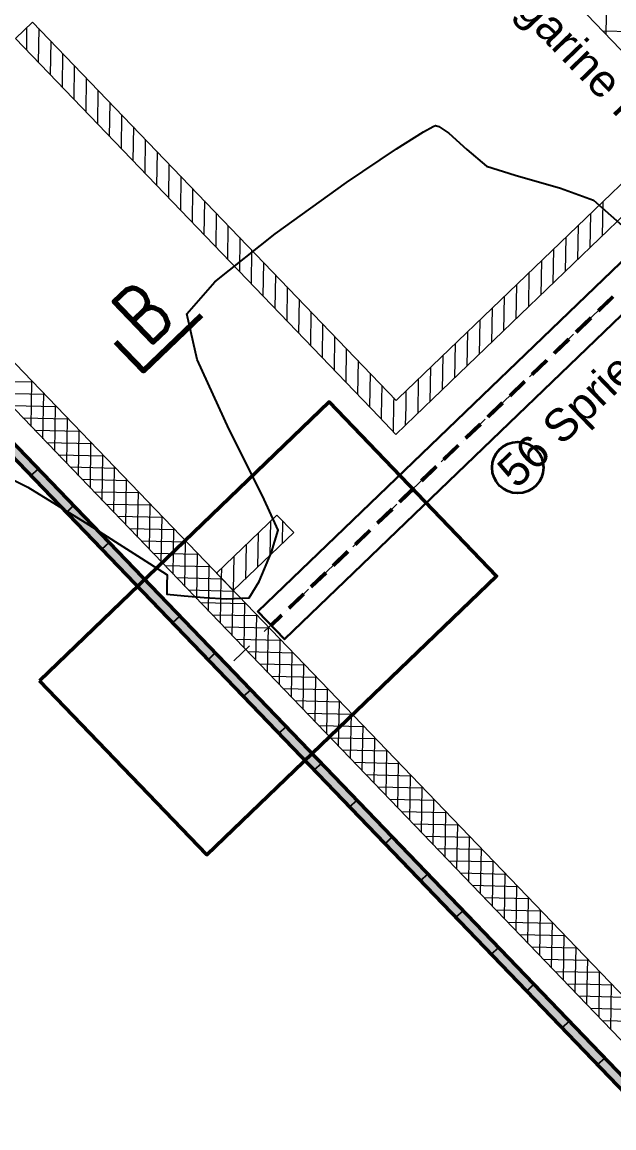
# Model space of a CAD drawing. Header units: metres. Extents: x 2687650.8 to 2687727.1, y 1234407.3 to 1234484.3.
# Drawn here: x 2687681.19 to 2687684.86, y 1234447.63 to 1234454.5 of the extents above; entities that cross this region are included whole.
import ezdxf

# ---------------------------------------------------------------- set-up
doc = ezdxf.new("R2010")
doc.units = ezdxf.units.M
for name, color, linetype, true_color in [('PDF_211_Wände_Beton.211', 7, 'Continuous', 0x7f7f7f), ('PDF_211_Wände_Beton.211 Bauteilschraffuren', 7, 'Continuous', 0x7f7f7f), ('PDF_211_Wände_Mauerwerk.211#1', 7, 'Continuous', 0x7f7f7f), ('PDF_211_Wände_Mauerwerk.211#1 Bauteilschraffuren', 7, 'Continuous', 0x7f7f7f), ('PDF_3D_Kurven-Nebenhoehen', 7, 'Continuous', 0xdda500), ('PDF_Böschung Aushub', 7, 'Continuous', 0x7f7f7f), ('PDF_Rühlwand Träger u Vermassung', 7, 'Continuous', 0x0ac1ff)]:
    doc.layers.add(name, color=color, linetype=linetype, true_color=true_color)
for name, color, linetype in [('PDF_E_BETON', 7, 'Continuous'), ('PDF_E_Text', 7, 'Continuous'), ('PDF_S_1_ACHSEN', 7, 'Continuous'), ('PDF_Text', 7, 'Continuous')]:
    doc.layers.add(name, color=color, linetype=linetype)
doc.styles.add('PDF Arial', font='arial.ttf')

# ---------------------------------------------------------------- blocks, each defined once
blk = doc.blocks.new('A$C1c84ec86')
at = {"layer": 'PDF_Böschung Aushub', "true_color": 0xdd6d8a, "transparency": 33554559}
blk.add_hatch(color=243, dxfattribs=at).paths.add_polyline_path([(1559.38, 2085.38), (1565.51, 2079.24), (3096.53, 2079.45), (3096.53, 2085.38)])
at = {"layer": 'PDF_211_Wände_Beton.211', "lineweight": 18}
blk.add_lwpolyline([(3057.58, 2120.3), (2703.03, 2120.3), (2036.9, 2120.3), (1550.49, 2120.3), (1524.45, 2120.3), (1524.45, 1612.29), (1524.45, 1598.32), (1524.45, 1590.28), (1550.49, 1590.28), (1550.49, 2100.41), (2036.9, 2100.41), (2703.03, 2100.41), (3057.58, 2100.41), (3057.58, 1981.87), (3057.58, 553.73), (642.42, 553.73), (642.42, 1483.39), (642.42, 1591.13), (708.88, 2526.92), (2625.35, 2526.92)], dxfattribs=at)
at = {"layer": 'PDF_211_Wände_Beton.211 Bauteilschraffuren', "lineweight": 18}
for points in [[(2284.35, 2526.92), (2259.37, 2551.9)], [(2281.38, 2526.92), (2306.36, 2551.9)], [(2173.22, 2100.41), (2193.12, 2120.3)], [(2183.8, 2100.41), (2203.7, 2120.3)], [(2212.38, 2100.41), (2192.48, 2120.3)], [(2194.39, 2100.41), (2214.28, 2120.3)], [(2222.96, 2100.41), (2203.07, 2120.3)], [(2204.97, 2100.41), (2224.87, 2120.3)], [(2233.55, 2100.41), (2213.65, 2120.3)], [(2215.55, 2100.41), (2235.66, 2120.3)], [(2244.34, 2100.41), (2224.23, 2120.3)], [(2226.14, 2100.41), (2246.25, 2120.3)], [(2254.92, 2100.41), (2234.82, 2120.3)], [(2236.72, 2100.41), (2256.83, 2120.3)], [(2265.51, 2100.41), (2245.4, 2120.3)], [(2247.3, 2100.41), (2267.41, 2120.3)], [(2276.09, 2100.41), (2255.98, 2120.3)], [(2257.89, 2100.41), (2278, 2120.3)], [(2286.68, 2100.41), (2266.57, 2120.3)], [(2268.68, 2100.41), (2288.58, 2120.3)], [(2297.26, 2100.41), (2277.36, 2120.3)], [(2279.27, 2100.41), (2299.16, 2120.3)], [(2307.84, 2100.41), (2287.95, 2120.3)], [(2289.85, 2100.41), (2309.75, 2120.3)], [(2318.43, 2100.41), (2298.53, 2120.3)], [(2300.43, 2100.41), (2320.33, 2120.3)], [(2329.01, 2100.41), (2309.11, 2120.3)], [(2311.02, 2100.41), (2331.13, 2120.3)], [(2339.8, 2100.41), (2319.7, 2120.3)], [(2321.6, 2100.41), (2341.71, 2120.3)], [(2350.39, 2100.41), (2330.28, 2120.3)], [(2332.18, 2100.41), (2352.29, 2120.3)], [(2360.97, 2100.41), (2340.86, 2120.3)], [(2342.77, 2100.41), (2362.88, 2120.3)], [(2371.56, 2100.41), (2351.45, 2120.3)], [(2353.35, 2100.41), (2373.46, 2120.3)], [(2382.14, 2100.41), (2362.03, 2120.3)], [(2364.15, 2100.41), (2384.04, 2120.3)], [(2392.72, 2100.41), (2372.83, 2120.3)], [(2374.73, 2100.41), (2394.63, 2120.3)], [(2403.31, 2100.41), (2383.41, 2120.3)], [(2385.31, 2100.41), (2405.21, 2120.3)], [(2413.89, 2100.41), (2393.99, 2120.3)], [(2395.9, 2100.41), (2415.79, 2120.3)], [(2424.47, 2100.41), (2404.58, 2120.3)], [(2406.48, 2100.41), (2426.59, 2120.3)], [(2435.27, 2100.41), (2415.16, 2120.3)], [(2417.06, 2100.41), (2437.17, 2120.3)], [(2445.85, 2100.41), (2425.74, 2120.3)], [(2427.65, 2100.41), (2447.76, 2120.3)], [(2456.43, 2100.41), (2436.33, 2120.3)], [(2438.23, 2100.41), (2458.34, 2120.3)], [(2467.02, 2100.41), (2446.91, 2120.3)], [(2448.81, 2100.41), (2468.92, 2120.3)], [(2477.6, 2100.41), (2457.49, 2120.3)], [(2459.61, 2100.41), (2479.51, 2120.3)], [(2488.19, 2100.41), (2468.29, 2120.3)], [(2470.19, 2100.41), (2490.09, 2120.3)], [(2498.77, 2100.41), (2478.87, 2120.3)], [(2480.78, 2100.41), (2500.67, 2120.3)], [(2509.35, 2100.41), (2489.46, 2120.3)], [(2491.36, 2100.41), (2511.26, 2120.3)], [(2519.94, 2100.41), (2500.04, 2120.3)], [(2501.94, 2100.41), (2522.05, 2120.3)], [(2530.73, 2100.41), (2510.62, 2120.3)], [(2512.53, 2100.41), (2532.64, 2120.3)], [(2541.31, 2100.41), (2521.21, 2120.3)], [(2523.11, 2100.41), (2543.22, 2120.3)], [(2551.9, 2100.41), (2531.79, 2120.3)], [(2533.69, 2100.41), (2553.8, 2120.3)], [(2562.48, 2100.41), (2542.37, 2120.3)], [(2544.28, 2100.41), (2564.39, 2120.3)], [(2573.07, 2100.41), (2552.96, 2120.3)], [(2555.07, 2100.41), (2574.97, 2120.3)], [(2583.65, 2100.41), (2563.75, 2120.3)], [(2565.66, 2100.41), (2585.55, 2120.3)], [(2594.23, 2100.41), (2574.34, 2120.3)], [(2576.24, 2100.41), (2596.14, 2120.3)], [(2604.82, 2100.41), (2584.92, 2120.3)], [(2586.82, 2100.41), (2606.72, 2120.3)], [(2615.4, 2100.41), (2595.5, 2120.3)], [(2597.41, 2100.41), (2617.52, 2120.3)], [(2626.19, 2100.41), (2606.09, 2120.3)], [(2607.99, 2100.41), (2628.1, 2120.3)], [(2636.78, 2100.41), (2616.67, 2120.3)], [(2618.57, 2100.41), (2638.68, 2120.3)], [(2647.36, 2100.41), (2627.25, 2120.3)], [(2629.16, 2100.41), (2649.27, 2120.3)], [(2657.95, 2100.41), (2637.84, 2120.3)], [(2639.74, 2100.41), (2659.85, 2120.3)], [(2668.53, 2100.41), (2648.42, 2120.3)], [(2650.54, 2100.41), (2670.43, 2120.3)], [(2679.11, 2100.41), (2659.22, 2120.3)], [(2661.12, 2100.41), (2681.02, 2120.3)], [(2689.7, 2100.41), (2669.8, 2120.3)], [(2671.7, 2100.41), (2691.6, 2120.3)], [(2700.28, 2100.41), (2680.38, 2120.3)], [(2682.29, 2100.41), (2702.18, 2120.3)], [(2710.86, 2100.41), (2703.03, 2108.24), (2690.97, 2120.3)], [(2692.87, 2100.41), (2703.03, 2110.57), (2712.98, 2120.3)], [(2721.66, 2100.41), (2703.03, 2118.82), (2701.55, 2120.3)], [(2703.45, 2100.41), (2723.56, 2120.3)], [(2732.24, 2100.41), (2712.13, 2120.3)], [(2714.04, 2100.41), (2734.15, 2120.3)], [(2724.62, 2100.41), (2744.73, 2120.3)]]:
    blk.add_lwpolyline(points, dxfattribs=at)
at = {"layer": 'PDF_211_Wände_Mauerwerk.211#1', "lineweight": 18}
for points in [[(2358.01, 2526.92), (2373.04, 2526.92), (2373.04, 2276.94), (2373.04, 2260.43), (2358.01, 2260.43), (2031.82, 2260.43), (2031.82, 2275.25), (2358.01, 2275.25), (2358.01, 2276.94)], [(2373.04, 2172.37), (2373.04, 2120.3), (2358.01, 2120.3), (2358.01, 2172.37)]]:
    blk.add_lwpolyline(points, close=True, dxfattribs=at)
at = {"layer": 'PDF_211_Wände_Mauerwerk.211#1 Bauteilschraffuren', "lineweight": 18}
for points in [[(2358.01, 2453.26), (2373.04, 2438.23)], [(2358.01, 2442.68), (2373.04, 2427.65)], [(2358.01, 2432.09), (2373.04, 2417.06)], [(2358.01, 2421.51), (2373.04, 2406.48)], [(2358.01, 2410.93), (2373.04, 2395.9)], [(2358.01, 2400.34), (2373.04, 2385.31)], [(2358.01, 2389.55), (2373.04, 2374.73)], [(2358.01, 2378.96), (2373.04, 2363.94)], [(2358.01, 2368.38), (2373.04, 2353.35)], [(2358.01, 2357.8), (2373.04, 2342.77)], [(2358.01, 2347.21), (2373.04, 2332.18)], [(2358.01, 2336.63), (2373.04, 2321.6)], [(2358.01, 2326.05), (2373.04, 2311.02)], [(2358.01, 2315.46), (2373.04, 2300.43)], [(2358.01, 2304.88), (2373.04, 2289.85)], [(2358.01, 2294.08), (2373.04, 2279.27)], [(2358.01, 2283.5), (2364.78, 2276.94), (2373.04, 2268.47)], [(2037.33, 2275.25), (2052.36, 2260.43)], [(2048.12, 2275.25), (2062.94, 2260.43)], [(2058.71, 2275.25), (2073.73, 2260.43)], [(2069.29, 2275.25), (2084.32, 2260.43)], [(2079.87, 2275.25), (2094.9, 2260.43)], [(2090.46, 2275.25), (2105.49, 2260.43)], [(2101.04, 2275.25), (2116.07, 2260.43)], [(2111.62, 2275.25), (2126.65, 2260.43)], [(2122.21, 2275.25), (2137.24, 2260.43)], [(2132.79, 2275.25), (2147.82, 2260.43)], [(2143.59, 2275.25), (2158.4, 2260.43)], [(2154.17, 2275.25), (2169.2, 2260.43)], [(2164.75, 2275.25), (2179.78, 2260.43)], [(2175.34, 2275.25), (2190.37, 2260.43)], [(2185.92, 2275.25), (2200.95, 2260.43)], [(2196.5, 2275.25), (2211.53, 2260.43)], [(2207.09, 2275.25), (2222.12, 2260.43)], [(2217.67, 2275.25), (2232.7, 2260.43)], [(2228.25, 2275.25), (2243.28, 2260.43)], [(2239.05, 2275.25), (2253.87, 2260.43)], [(2249.63, 2275.25), (2264.45, 2260.43)], [(2260.22, 2275.25), (2275.25, 2260.43)], [(2270.8, 2275.25), (2285.83, 2260.43)], [(2281.38, 2275.25), (2296.41, 2260.43)], [(2291.97, 2275.25), (2307, 2260.43)], [(2302.55, 2275.25), (2317.58, 2260.43)], [(2313.13, 2275.25), (2328.16, 2260.43)], [(2323.72, 2275.25), (2338.75, 2260.43)], [(2334.51, 2275.25), (2349.33, 2260.43)], [(2345.1, 2275.25), (2358.01, 2262.33), (2359.91, 2260.43)], [(2355.68, 2275.25), (2358.01, 2272.92), (2370.71, 2260.43)], [(2031.82, 2270.17), (2041.77, 2260.43)], [(2363.09, 2172.37), (2373.04, 2162.42)], [(2358.01, 2166.87), (2373.04, 2151.84)], [(2358.01, 2156.29), (2373.04, 2141.26)], [(2358.01, 2145.7), (2373.04, 2130.67)], [(2358.01, 2135.12), (2372.83, 2120.3)], [(2358.01, 2124.54), (2362.03, 2120.3)]]:
    blk.add_lwpolyline(points, dxfattribs=at)
at = {"layer": 'PDF_3D_Kurven-Nebenhoehen', "lineweight": 25}
blk.add_lwpolyline([(2219.36, 2066.11), (2238.2, 2072.68), (2278.63, 2083.26), (2318.85, 2093), (2337.48, 2097.44), (2341.71, 2093.21), (2345.94, 2088.98), (2354.2, 2095.96), (2363.51, 2104.22), (2373.88, 2113.74), (2383.2, 2124.32), (2380.02, 2135.75), (2372.4, 2153.96), (2365.21, 2166.45), (2343.19, 2174.28), (2298.95, 2187.83), (2253.87, 2203.7), (2228.89, 2218.73), (2226.77, 2244.98), (2231.22, 2292.81), (2238.84, 2346.79), (2245.4, 2383.83), (2249.42, 2403.09), (2251.11, 2409.87), (2251.75, 2411.14), (2253.65, 2412.41), (2260.85, 2413.89), (2276.09, 2414.95), (2291.97, 2416.64), (2308.27, 2425.53), (2333.67, 2440.35), (2353.14, 2449.87), (2381.93, 2452.2)], dxfattribs=at)
at = {"layer": 'PDF_Böschung Aushub', "color": 7, "lineweight": 25}
for points in [[(2234.39, 2079.45), (2234.39, 2085.38)], [(2266.14, 2079.45), (2266.14, 2085.38)], [(2297.89, 2079.45), (2297.89, 2085.38)], [(2329.64, 2079.45), (2329.64, 2085.38)], [(2361.39, 2079.45), (2361.39, 2085.38)], [(2393.15, 2079.45), (2393.15, 2085.38)], [(2424.9, 2079.45), (2424.9, 2085.38)], [(2456.65, 2079.45), (2456.65, 2085.38)], [(2488.4, 2079.45), (2488.4, 2085.38)], [(2520.15, 2079.45), (2520.15, 2085.38)], [(2551.9, 2079.45), (2551.9, 2085.38)], [(2583.65, 2079.45), (2583.65, 2085.38)], [(2615.4, 2079.45), (2615.4, 2085.38)], [(2647.15, 2079.45), (2647.15, 2085.38)], [(2678.9, 2079.45), (2678.9, 2085.38)], [(2710.65, 2079.45), (2710.65, 2085.38)], [(2742.4, 2079.45), (2742.4, 2085.38)]]:
    blk.add_lwpolyline(points, dxfattribs=at)
at = {"layer": 'PDF_E_BETON', "lineweight": 50}
blk.add_lwpolyline([(2329.86, 1994.57), (2479.93, 1994.57), (2479.93, 2244.55), (2329.86, 2244.55)], close=True, dxfattribs=at)
blk.add_lwpolyline([(3096.53, 2079.24), (1565.51, 2079.24), (1559.38, 2085.38), (3096.53, 2085.38)], dxfattribs=at)
at = {"layer": 'PDF_E_Text', "lineweight": 35}
blk.add_circle((2440.45, 2300.75), 15.98, dxfattribs=at)
at = {"layer": 'PDF_Rühlwand Träger u Vermassung', "color": 160, "lineweight": 30, "true_color": 0x3333ff}
blk.add_lwpolyline([(2392.93, 2546.82), (2392.93, 2122.21), (2416.85, 2122.21), (2416.85, 2546.82)], close=True, dxfattribs=at)
for points in [[(2404.36, 2417.06), (2404.36, 2404.36)], [(2405.42, 2417.06), (2405.42, 2404.36)], [(2404.36, 2398.01), (2404.36, 2385.31)], [(2405.42, 2398.01), (2405.42, 2385.31)], [(2404.36, 2378.96), (2404.36, 2366.26)], [(2405.42, 2378.96), (2405.42, 2366.26)], [(2404.36, 2359.91), (2404.36, 2347.21)], [(2405.42, 2359.91), (2405.42, 2347.21)], [(2404.36, 2340.86), (2404.36, 2328.16)], [(2405.42, 2340.86), (2405.42, 2328.16)], [(2404.36, 2321.81), (2404.36, 2309.11)], [(2405.42, 2321.81), (2405.42, 2309.11)], [(2404.36, 2302.76), (2404.36, 2290.06)], [(2405.42, 2302.76), (2405.42, 2290.06)], [(2404.36, 2283.71), (2404.36, 2271.01)], [(2405.42, 2283.71), (2405.42, 2271.01)], [(2404.36, 2264.66), (2404.36, 2251.96)], [(2405.42, 2264.66), (2405.42, 2251.96)], [(2404.36, 2245.61), (2404.36, 2232.91)], [(2405.42, 2245.61), (2405.42, 2232.91)], [(2404.36, 2226.56), (2404.36, 2213.86)], [(2405.42, 2226.56), (2405.42, 2213.86)], [(2404.36, 2207.51), (2404.36, 2194.81)], [(2405.42, 2207.51), (2405.42, 2194.81)], [(2404.36, 2188.46), (2404.36, 2175.76)], [(2405.42, 2188.46), (2405.42, 2175.76)], [(2404.36, 2169.41), (2404.36, 2156.71)], [(2405.42, 2169.41), (2405.42, 2156.71)], [(2404.36, 2150.36), (2404.36, 2137.66)], [(2405.42, 2150.36), (2405.42, 2137.66)], [(2404.36, 2131.31), (2404.36, 2122.21)], [(2405.42, 2131.31), (2405.42, 2122.21)]]:
    blk.add_lwpolyline(points, dxfattribs=at)
at = {"layer": 'PDF_S_1_ACHSEN', "lineweight": 18}
for points in [[(2404.79, 2414.95), (2404.79, 2414.95)], [(2404.79, 2408.6), (2404.79, 2395.9)], [(2404.79, 2389.55), (2404.79, 2389.55)], [(2404.79, 2383.2), (2404.79, 2370.5)], [(2404.79, 2364.15), (2404.79, 2364.15)], [(2404.79, 2357.8), (2404.79, 2345.1)], [(2404.79, 2338.75), (2404.79, 2338.75)], [(2404.79, 2332.4), (2404.79, 2319.7)], [(2404.79, 2313.35), (2404.79, 2313.35)], [(2404.79, 2307), (2404.79, 2294.3)], [(2404.79, 2287.95), (2404.79, 2287.95)], [(2404.79, 2281.6), (2404.79, 2268.9)], [(2404.79, 2262.54), (2404.79, 2262.54)], [(2404.79, 2256.19), (2404.79, 2243.49)], [(2404.79, 2237.14), (2404.79, 2237.14)], [(2404.79, 2230.79), (2404.79, 2218.09)], [(2404.79, 2211.74), (2404.79, 2211.74)], [(2404.79, 2205.39), (2404.79, 2192.69)], [(2404.79, 2186.34), (2404.79, 2186.34)], [(2404.79, 2179.99), (2404.79, 2167.29)], [(2404.79, 2160.94), (2404.79, 2160.94)], [(2404.79, 2154.59), (2404.79, 2141.89)], [(2404.79, 2135.54), (2404.79, 2135.54)], [(2404.79, 2129.19), (2404.79, 2116.49)], [(2404.79, 2110.14), (2404.79, 2110.14)], [(2404.79, 2103.79), (2404.79, 2090.25)]]:
    blk.add_lwpolyline(points, dxfattribs=at)
at = {"layer": 'PDF_Text', "lineweight": 70}
for points in [[(2210.9, 2174.7), (2235.87, 2174.7), (2235.87, 2224.66)], [(2208.99, 2202.01), (2210.69, 2205.61), (2212.38, 2206.66), (2215.55, 2207.93), (2220.63, 2207.93), (2224.02, 2206.66), (2225.71, 2205.61), (2227.2, 2202.01), (2227.2, 2191.42), (2192.27, 2191.42), (2192.27, 2202.01), (2193.96, 2205.61), (2195.66, 2206.66), (2199.04, 2207.93), (2202.22, 2207.93), (2205.61, 2206.66), (2207.3, 2205.61), (2208.99, 2202.01), (2208.99, 2191.42)]]:
    blk.add_lwpolyline(points, dxfattribs=at)
at = {"layer": 'PDF_Text', "insert": (2455.84, 2290.7), "char_height": 20.001, "attachment_point": 7, "rotation": 90, "style": 'PDF Arial'}
blk.add_mtext('56 Spriess HEB 240', dxfattribs=at)
at = {"layer": 'PDF_Text', "insert": (2149.51, 2490.11), "char_height": 20.001, "attachment_point": 7, "style": 'PDF Arial'}
blk.add_mtext('41 Longarine HEB 240', dxfattribs=at)

msp = doc.modelspace()

# ---------------------------------------------------------------- block references
at = {"xscale": 0.01, "yscale": 0.01, "zscale": 0.01, "rotation": 313.8734409291175}
msp.add_blockref('A$C1c84ec86', (2687650.7677, 1234453.3784), dxfattribs=at)

doc.saveas('drawing.dxf')
